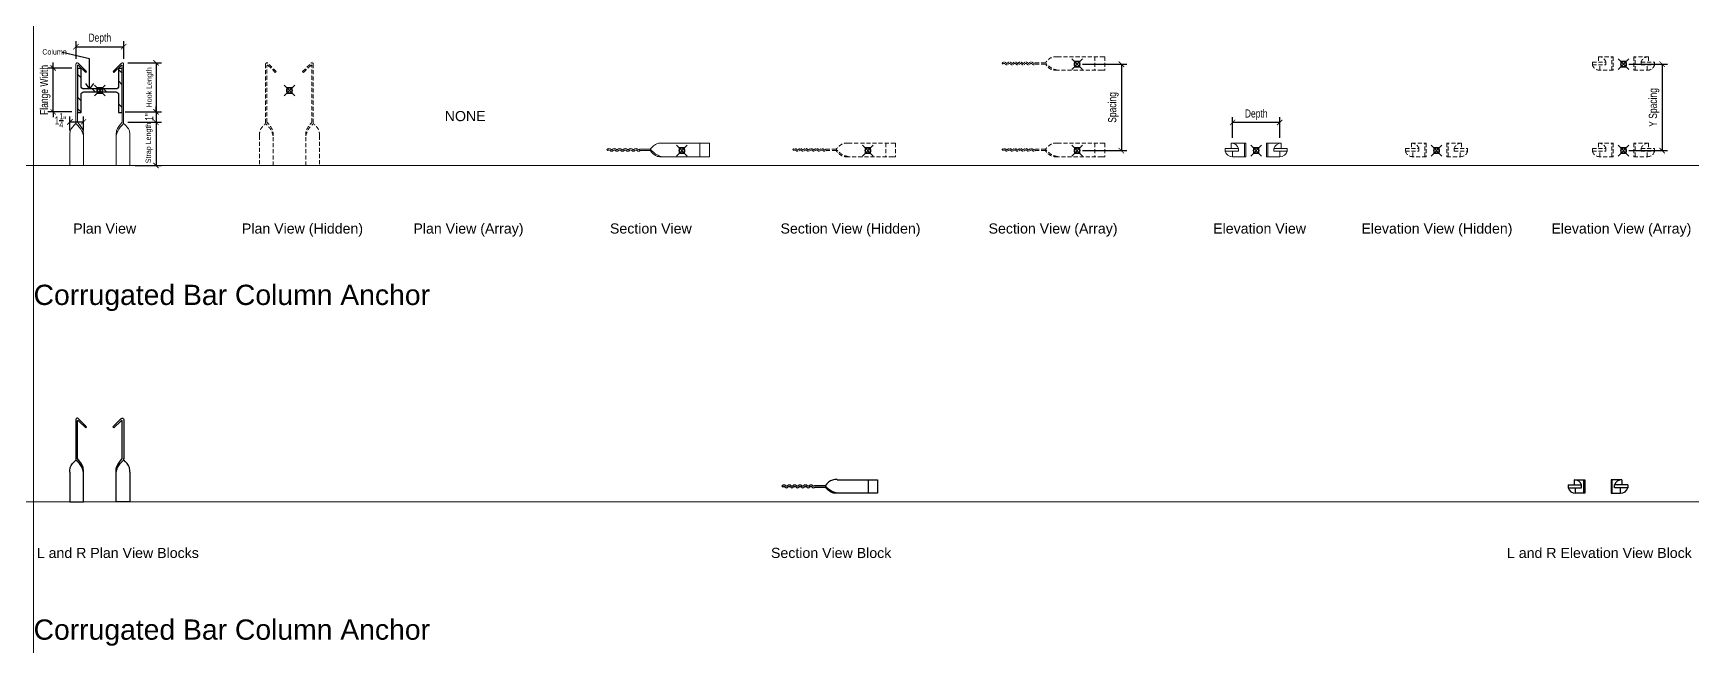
# Model space of a CAD drawing. Header units: inches. Extents: x 37 to 191, y 68 to 125.
import ezdxf
from ezdxf.enums import TextEntityAlignment as Align

# ---------------------------------------------------------------- set-up
doc = ezdxf.new("R2010")
doc.units = ezdxf.units.IN
doc.header["$LTSCALE"] = 48
doc.header["$MEASUREMENT"] = 0
doc.header["$PDMODE"] = 99
doc.header["$PDSIZE"] = 0.5
doc.linetypes.add('HIDDEN2', pattern=[0.1875, 0.125, -0.0625])
for name, color, linetype, lineweight in [('A-Anno-Dims', 211, 'Continuous', 25), ('A-Detl-Patt', 190, 'Continuous', 18), ('Fine', 70, 'Continuous', 18), ('G-Anno-Ttlb', 213, 'Continuous', 50)]:
    doc.layers.add(name, color=color, linetype=linetype, lineweight=lineweight)
doc.layers.add('anchors', color=253, linetype='Continuous')
doc.layers.add('G-Anno-Nplt', color=140, linetype='Continuous', lineweight=18, plot=False)
doc.styles.add('Arch-Dim', font='arial.ttf', dxfattribs={"width": 0.75})
doc.styles.add('RomanS', font='romans.shx')
doc.dimstyles.new('Aec-Arch-I-96', dxfattribs={"dimscale": 96, "dimtxt": 0.09375, "dimasz": 0.0625, "dimexe": 0.0625, "dimexo": 0.0625, "dimgap": 0.03125, "dimtad": 1, "dimdec": 4, "dimzin": 3, "dimdsep": 46, "dimlunit": 4, "dimtxsty": 'Arch-Dim', "dimblk": 'ARCHTICK', "dimcen": 0.09375, "dimazin": 2, "dimtfac": 0.75, "dimtdec": 4, "dimtix": 1, "dimtmove": 2, "dimatfit": 2, "dimfxl": 1, "dimtolj": 1, "dimtzin": 0, "dimarcsym": 0})
doc.dimstyles.new('Aec-Arch-I-96$7', dxfattribs={"dimscale": 96, "dimtxt": 0.09375, "dimasz": 0.0625, "dimexe": 0.0625, "dimexo": 0.0625, "dimgap": 0.03125, "dimtad": 0, "dimdec": 4, "dimzin": 3, "dimdsep": 46, "dimlunit": 4, "dimtxsty": 'Arch-Dim', "dimblk": 'ARCHTICK', "dimcen": 0.09375, "dimazin": 2, "dimtfac": 0.75, "dimtdec": 4, "dimtix": 1, "dimtmove": 2, "dimatfit": 2, "dimfxl": 1, "dimtolj": 1, "dimtzin": 0, "dimarcsym": 0})

# ---------------------------------------------------------------- blocks, each defined once
blk = doc.blocks.new('Anno_Title_T2')
at = {"color": 0, "linetype": 'ByBlock', "lineweight": -2, "style": 'RomanS'}
blk.add_attdef('TITLE', (0, 0.5), '', height=1.25, dxfattribs=at)
blk.add_attdef('SCALE', text='', height=0.75, dxfattribs=at).set_placement((0, -0.5), align=Align.TOP_LEFT)
blk = doc.blocks.new('_ArchTick')
at = {"color": 0, "linetype": 'ByBlock', "const_width": 0.15}
blk.add_lwpolyline([(-0.5, -0.5), (0.5, 0.5)], dxfattribs=at)
blk = doc.blocks.new('*D10')
at = {"layer": 'A-Anno-Dims', "color": 8, "lineweight": -2, "transparency": 16777216}
for p, q in [((41.29, 122.29), (41.29, 123.91)), ((41.29, 123.41), (45.7, 123.41)), ((45.7, 122.29), (45.7, 123.91))]:
    blk.add_line(p, q, dxfattribs=at)
at = {"layer": 'Defpoints', "color": 0, "transparency": 16777216}
for p in [(45.7, 123.41), (41.29, 121.79), (45.7, 121.79)]:
    blk.add_point(p, dxfattribs=at)
at = {"layer": 'A-Anno-Dims', "color": 8, "lineweight": -2, "transparency": 16777216, "xscale": 0.5, "yscale": 0.5, "zscale": 0.5, "rotation": 180}
blk.add_blockref('_ArchTick', (41.29, 123.41), dxfattribs=at)
at = {"layer": 'A-Anno-Dims', "color": 8, "lineweight": -2, "transparency": 16777216, "xscale": 0.5, "yscale": 0.5, "zscale": 0.5}
blk.add_blockref('_ArchTick', (45.7, 123.41), dxfattribs=at)
at = {"layer": 'A-Anno-Dims', "color": 0, "transparency": 16777216, "insert": (43.49, 124.14), "char_height": 0.75, "attachment_point": 5, "style": 'Arch-Dim'}
blk.add_mtext('\\A1;Depth', dxfattribs=at)
blk = doc.blocks.new('_Open90')
at = {"color": 0, "linetype": 'ByBlock', "lineweight": -2}
for p, q in [((0, 0), (-1, 0)), ((-0.5, 0.5), (0, 0)), ((0, 0), (-0.5, -0.5))]:
    blk.add_line(p, q, dxfattribs=at)
blk = doc.blocks.new('*D11')
at = {"layer": 'A-Anno-Dims', "color": 8, "lineweight": -2, "transparency": 16777216}
for p, q in [((46.07, 121.92), (49.19, 121.92)), ((48.69, 121.92), (48.69, 117.38)), ((45.85, 117.38), (49.19, 117.38))]:
    blk.add_line(p, q, dxfattribs=at)
at = {"layer": 'Defpoints', "color": 0, "transparency": 16777216}
for p in [(45.57, 121.92), (45.35, 117.38), (48.69, 117.38)]:
    blk.add_point(p, dxfattribs=at)
at = {"layer": 'A-Anno-Dims', "color": 8, "lineweight": -2, "transparency": 16777216, "xscale": 0.5, "yscale": 0.5, "zscale": 0.5}
for p, rotation in [((48.69, 121.92), 90), ((48.69, 117.38), 270)]:
    blk.add_blockref('_ArchTick', p, dxfattribs=dict(at, rotation=rotation))
at = {"layer": 'A-Anno-Dims', "color": 0, "transparency": 16777216, "insert": (48.12, 119.65), "char_height": 0.5, "attachment_point": 5, "rotation": 90, "style": 'Arch-Dim'}
blk.add_mtext('\\A1;Hook Length', dxfattribs=at)
blk = doc.blocks.new('*D12')
at = {"layer": 'A-Anno-Dims', "color": 8, "lineweight": -2, "transparency": 16777216}
for p, q in [((46.07, 116.42), (49.19, 116.42)), ((48.69, 116.42), (48.69, 112.42)), ((46.76, 112.42), (49.19, 112.42))]:
    blk.add_line(p, q, dxfattribs=at)
at = {"layer": 'Defpoints', "color": 0, "transparency": 16777216}
for p in [(45.57, 116.42), (46.26, 112.42), (48.69, 112.42)]:
    blk.add_point(p, dxfattribs=at)
at = {"layer": 'A-Anno-Dims', "color": 8, "lineweight": -2, "transparency": 16777216, "xscale": 0.5, "yscale": 0.5, "zscale": 0.5}
for p, rotation in [((48.69, 116.42), 90), ((48.69, 112.42), 270)]:
    blk.add_blockref('_ArchTick', p, dxfattribs=dict(at, rotation=rotation))
at = {"layer": 'A-Anno-Dims', "color": 0, "transparency": 16777216, "insert": (48.05, 114.5), "char_height": 0.5, "attachment_point": 5, "rotation": 90, "style": 'Arch-Dim'}
blk.add_mtext('\\A1;Strap Length', dxfattribs=at)
blk = doc.blocks.new('*D13')
at = {"layer": 'A-Anno-Dims', "color": 8, "lineweight": -2, "transparency": 16777216}
for p, q in [((40.72, 115.67), (40.72, 116.95)), ((41.98, 115.67), (41.98, 116.95)), ((40.72, 116.45), (41.98, 116.45))]:
    blk.add_line(p, q, dxfattribs=at)
at = {"layer": 'Defpoints', "color": 0, "transparency": 16777216}
for p in [(40.72, 115.17), (41.98, 116.45), (41.98, 115.17)]:
    blk.add_point(p, dxfattribs=at)
at = {"layer": 'A-Anno-Dims', "color": 8, "lineweight": -2, "transparency": 16777216, "xscale": 0.5, "yscale": 0.5, "zscale": 0.5, "rotation": 180}
blk.add_blockref('_ArchTick', (40.72, 116.45), dxfattribs=at)
at = {"layer": 'A-Anno-Dims', "color": 8, "lineweight": -2, "transparency": 16777216, "xscale": 0.5, "yscale": 0.5, "zscale": 0.5}
blk.add_blockref('_ArchTick', (41.98, 116.45), dxfattribs=at)
at = {"layer": 'A-Anno-Dims', "color": 0, "transparency": 16777216, "insert": (39.85, 116.59), "char_height": 0.75, "attachment_point": 5, "style": 'Arch-Dim'}
blk.add_mtext('\\A1;1{\\H0.750000x;\\S1/4;}"', dxfattribs=at)
blk = doc.blocks.new('*D5')
at = {"layer": 'A-Anno-Dims', "color": 8, "lineweight": -2, "transparency": 16777216}
for p, q in [((45.85, 117.38), (49.19, 117.38)), ((48.69, 117.38), (48.69, 117.88)), ((48.69, 117.38), (48.69, 116.42)), ((46.57, 116.42), (49.19, 116.42)), ((48.69, 116.42), (48.69, 115.92))]:
    blk.add_line(p, q, dxfattribs=at)
at = {"layer": 'Defpoints', "color": 0, "transparency": 16777216}
for p in [(45.35, 117.38), (46.07, 116.42), (48.69, 116.42)]:
    blk.add_point(p, dxfattribs=at)
at = {"layer": 'A-Anno-Dims', "color": 8, "lineweight": -2, "transparency": 16777216, "xscale": 0.5, "yscale": 0.5, "zscale": 0.5}
for p, rotation in [((48.69, 117.38), 270), ((48.69, 116.42), 90)]:
    blk.add_blockref('_ArchTick', p, dxfattribs=dict(at, rotation=rotation))
at = {"layer": 'A-Anno-Dims', "color": 0, "transparency": 16777216, "insert": (48.06, 116.9), "char_height": 0.75, "attachment_point": 5, "rotation": 90, "style": 'Arch-Dim'}
blk.add_mtext('\\A1;1"', dxfattribs=at)
blk = doc.blocks.new('*D6')
at = {"layer": 'A-Anno-Dims', "color": 8, "lineweight": -2, "transparency": 16777216}
for p, q in [((40.91, 121.44), (38.68, 121.44)), ((39.18, 121.44), (39.18, 121.94)), ((39.18, 117.38), (39.18, 121.44)), ((40.91, 117.38), (38.68, 117.38)), ((39.18, 117.38), (39.18, 116.88))]:
    blk.add_line(p, q, dxfattribs=at)
at = {"layer": 'Defpoints', "color": 0, "transparency": 16777216}
for p in [(39.18, 121.44), (41.41, 121.44), (41.41, 117.38)]:
    blk.add_point(p, dxfattribs=at)
at = {"layer": 'A-Anno-Dims', "color": 8, "lineweight": -2, "transparency": 16777216, "xscale": 0.5, "yscale": 0.5, "zscale": 0.5}
for p, rotation in [((39.18, 121.44), 270), ((39.18, 117.38), 90)]:
    blk.add_blockref('_ArchTick', p, dxfattribs=dict(at, rotation=rotation))
at = {"layer": 'A-Anno-Dims', "color": 0, "transparency": 16777216, "insert": (38.44, 119.41), "char_height": 0.75, "attachment_point": 5, "rotation": 90, "style": 'Arch-Dim'}
blk.add_mtext('\\A1;Flange Width', dxfattribs=at)
blk = doc.blocks.new('*U4')
at = {"layer": 'A-Detl-Patt'}
h = blk.add_hatch(dxfattribs=at)
h.set_pattern_fill('ANSI32', color=256, scale=6, style=0)
edge = h.paths.add_edge_path()
edge.add_line((2.03, -2.08), (2.03, -1.735))
edge.add_line((2.03, -1.735), (0.39, -1.735))
edge.add_arc((0.39, -1.485), 0.25, 180, 270, ccw=False)
edge.add_line((0.14, -1.485), (0.14, 1.485))
edge.add_arc((0.39, 1.485), 0.25, 90, 180, ccw=False)
edge.add_line((0.39, 1.735), (2.03, 1.735))
edge.add_line((2.03, 1.735), (2.03, 2.08))
edge.add_line((2.03, 2.08), (-2.03, 2.08))
edge.add_line((-2.03, 2.08), (-2.03, 1.735))
edge.add_line((-2.03, 1.735), (-0.39, 1.735))
edge.add_arc((-0.39, 1.485), 0.25, 0, 90, ccw=False)
edge.add_line((-0.14, 1.485), (-0.14, -1.485))
edge.add_arc((-0.39, -1.485), 0.25, -90, 0, ccw=False)
edge.add_line((-0.39, -1.735), (-2.03, -1.735))
edge.add_line((-2.03, -1.735), (-2.03, -2.08))
edge.add_line((-2.03, -2.08), (2.03, -2.08))
at = {"color": 0, "linetype": 'ByBlock'}
blk.add_lwpolyline([(2.03, -2.08), (2.03, -1.735), (0.39, -1.735, -0.4142136), (0.14, -1.485), (0.14, 1.485, -0.4142136), (0.39, 1.735), (2.03, 1.735), (2.03, 2.08), (-2.03, 2.08), (-2.03, 1.735), (-0.39, 1.735, -0.4142136), (-0.14, 1.485), (-0.14, -1.485, -0.4142136), (-0.39, -1.735), (-2.03, -1.735), (-2.03, -2.08)], format="xyb", close=True, dxfattribs=at)
blk = doc.blocks.new('*D7')
at = {"layer": 'A-Anno-Dims', "color": 8, "lineweight": -2, "transparency": 16777216}
for p, q in [((134.43, 121.79), (138.53, 121.79)), ((138.03, 121.79), (138.03, 113.79)), ((134.43, 113.79), (138.53, 113.79))]:
    blk.add_line(p, q, dxfattribs=at)
at = {"layer": 'Defpoints', "color": 0, "transparency": 16777216}
for p in [(133.93, 121.79), (133.93, 113.79), (138.03, 113.79)]:
    blk.add_point(p, dxfattribs=at)
at = {"layer": 'A-Anno-Dims', "color": 8, "lineweight": -2, "transparency": 16777216, "xscale": 0.5, "yscale": 0.5, "zscale": 0.5}
for p, rotation in [((138.03, 121.79), 90), ((138.03, 113.79), 270)]:
    blk.add_blockref('_ArchTick', p, dxfattribs=dict(at, rotation=rotation))
at = {"layer": 'A-Anno-Dims', "color": 0, "transparency": 16777216, "insert": (137.29, 117.79), "char_height": 0.75, "attachment_point": 5, "rotation": 90, "style": 'Arch-Dim'}
blk.add_mtext('\\A1;Spacing', dxfattribs=at)
blk = doc.blocks.new('*D8')
at = {"layer": 'A-Anno-Dims', "color": 8, "lineweight": -2, "transparency": 16777216}
for p, q in [((148.32, 114.98), (148.32, 116.9)), ((152.68, 114.98), (152.68, 116.9)), ((152.68, 116.4), (148.32, 116.4))]:
    blk.add_line(p, q, dxfattribs=at)
at = {"layer": 'Defpoints', "color": 0, "transparency": 16777216}
for p in [(148.32, 116.4), (148.32, 114.48), (152.68, 114.48)]:
    blk.add_point(p, dxfattribs=at)
at = {"layer": 'A-Anno-Dims', "color": 8, "lineweight": -2, "transparency": 16777216, "xscale": 0.5, "yscale": 0.5, "zscale": 0.5, "rotation": 180}
blk.add_blockref('_ArchTick', (148.32, 116.4), dxfattribs=at)
at = {"layer": 'A-Anno-Dims', "color": 8, "lineweight": -2, "transparency": 16777216, "xscale": 0.5, "yscale": 0.5, "zscale": 0.5}
blk.add_blockref('_ArchTick', (152.68, 116.4), dxfattribs=at)
at = {"layer": 'A-Anno-Dims', "color": 0, "transparency": 16777216, "insert": (150.5, 117.12), "char_height": 0.75, "attachment_point": 5, "style": 'Arch-Dim'}
blk.add_mtext('\\A1;Depth', dxfattribs=at)
blk = doc.blocks.new('*D9')
at = {"layer": 'A-Anno-Dims', "color": 8, "lineweight": -2, "transparency": 16777216}
for p, q in [((185, 121.79), (188.57, 121.79)), ((188.07, 121.79), (188.07, 113.79)), ((185, 113.79), (188.57, 113.79))]:
    blk.add_line(p, q, dxfattribs=at)
at = {"layer": 'Defpoints', "color": 0, "transparency": 16777216}
for p in [(184.5, 121.79), (184.5, 113.79), (188.07, 113.79)]:
    blk.add_point(p, dxfattribs=at)
at = {"layer": 'A-Anno-Dims', "color": 8, "lineweight": -2, "transparency": 16777216, "xscale": 0.5, "yscale": 0.5, "zscale": 0.5}
for p, rotation in [((188.07, 121.79), 90), ((188.07, 113.79), 270)]:
    blk.add_blockref('_ArchTick', p, dxfattribs=dict(at, rotation=rotation))
at = {"layer": 'A-Anno-Dims', "color": 0, "transparency": 16777216, "insert": (187.33, 117.79), "char_height": 0.75, "attachment_point": 5, "rotation": 90, "style": 'Arch-Dim'}
blk.add_mtext('\\A1;Y Spacing', dxfattribs=at)
blk = doc.blocks.new('AecDtl_CorrugatedBarColumnAnchorLeftPlanTwist')
at = {"color": 0, "linetype": 'ByBlock', "lineweight": -2, "ltscale": 0.0625}
for points in [[(-0.13, 0), (-0.13, -0.13)], [(-0.69, -1.25), (-0.69, -1.5)], [(0.57, -1.5), (0.57, -1.25)]]:
    blk.add_lwpolyline(points, dxfattribs=at)
for points in [[(0.57, -1.25), (0.53, -0.81), (0, 0)], [(-0.69, -1.25), (-0.65, -0.81), (-0.13, -0.13)], [(0.57, -1.25), (0.43, -0.83), (-0.13, -0.13)]]:
    blk.add_spline(points, degree=3, dxfattribs=at)
at = {"layer": 'Defpoints'}
for p in [(-0.69, -1.5), (0.57, 0)]:
    blk.add_point(p, dxfattribs=at)
blk = doc.blocks.new('AecDtl_CorrugatedBarColumnAnchorLeftPlanAdjustableHook')
at = {"color": 0, "linetype": 'ByBlock', "lineweight": -2, "ltscale": 0.0625}
for points in [[(-0.13, 0), (-0.13, -2.25)], [(0, -2.25), (0, 0)]]:
    blk.add_lwpolyline(points, dxfattribs=at)
at = {"layer": 'Defpoints'}
for p in [(0, 0), (-0.13, -2.25)]:
    blk.add_point(p, dxfattribs=at)
blk = doc.blocks.new('AecDtl_CorrugatedBarColumnAnchorLeftPlanHook')
at = {"color": 0, "linetype": 'ByBlock', "lineweight": -2, "ltscale": 0.0625}
blk.add_lwpolyline([(0, -0.98), (0, 0.25, -0.668179), (0.11, 0.29), (0.77, -0.37), (0.86, -0.28), (0.09, 0.49, 0.668179), (-0.13, 0.4), (-0.13, -0.98)], format="xyb", dxfattribs=at)
at = {"layer": 'Defpoints'}
for p in [(0.86, 0.52), (-0.13, -0.98)]:
    blk.add_point(p, dxfattribs=at)
blk = doc.blocks.new('AecDtl_CorrugatedBarColumnAnchorLeftPlanStrap')
at = {"color": 0, "linetype": 'ByBlock', "lineweight": -2, "ltscale": 0.0625}
for points in [[(-0.69, 0), (-0.69, -0.75)], [(0.56, -0.75), (0.57, 0)]]:
    blk.add_lwpolyline(points, dxfattribs=at)
at = {"layer": 'Defpoints'}
for p in [(0.57, 0), (-0.69, -0.75)]:
    blk.add_point(p, dxfattribs=at)
blk = doc.blocks.new('AecDtl_CorrugatedBarColumnAnchorLeftPlanCorrugatedStrap')
at = {"color": 0, "linetype": 'ByBlock', "lineweight": -2, "ltscale": 0.0625}
blk.add_lwpolyline([(-0.69, 0), (-0.69, -1.75), (0.56, -1.75), (0.56, 0)], dxfattribs=at)
blk = doc.blocks.new('AecDtl_CorrugatedBarColumnAnchorRightPlanTwist')
at = {"color": 0, "linetype": 'ByBlock', "lineweight": -2, "ltscale": 0.0625}
for points in [[(-0.57, -1.5), (-0.57, -1.25)], [(0.69, -1.25), (0.69, -1.5)]]:
    blk.add_lwpolyline(points, dxfattribs=at)
for points, knots in [([(-0.57, -1.25), (-0.57, -1.1), (-0.57, -0.62), (-0.23, -0.25), (0, 0)], [0, 0, 0, 0, 0.443076, 1.41083, 1.41083, 1.41083, 1.41083]), ([(-0.57, -1.25), (-0.53, -1.11), (-0.41, -0.67), (-0.09, -0.34), (0.13, -0.12)], [0, 0, 0, 0, 0.44449, 1.337295, 1.337295, 1.337295, 1.337295]), ([(0.69, -1.25), (0.69, -1.1), (0.7, -0.65), (0.35, -0.33), (0.13, -0.12)], [0, 0, 0, 0, 0.443076, 1.307462, 1.307462, 1.307462, 1.307462])]:
    blk.add_open_spline(points, degree=3, knots=knots, dxfattribs=at)
at = {"layer": 'Defpoints'}
blk.add_point((-0.57, 0), dxfattribs=at)
blk = doc.blocks.new('AecDtl_CorrugatedBarColumnAnchorRightPlanAdjustableHook')
at = {"color": 0, "linetype": 'ByBlock', "lineweight": -2, "ltscale": 0.0625}
for points in [[(0, -2.25), (0, 0)], [(0.13, 0), (0.13, -2.25)]]:
    blk.add_lwpolyline(points, dxfattribs=at)
blk = doc.blocks.new('AecDtl_CorrugatedBarColumnAnchorRightPlanHook')
at = {"color": 0, "linetype": 'ByBlock', "lineweight": -2, "ltscale": 0.0625}
blk.add_lwpolyline([(0, -0.98), (0, 0.25, 0.668179), (-0.11, 0.29), (-0.77, -0.37), (-0.86, -0.28), (-0.09, 0.49, -0.668179), (0.13, 0.4), (0.13, -0.98)], format="xyb", dxfattribs=at)
at = {"layer": 'Defpoints'}
blk.add_point((-0.86, 0.52), dxfattribs=at)
blk = doc.blocks.new('AecDtl_CorrugatedBarColumnAnchorRightPlanStrap')
at = {"color": 0, "linetype": 'ByBlock', "lineweight": -2, "ltscale": 0.0625}
for points in [[(-0.56, -0.75), (-0.56, 0)], [(0.69, 0), (0.69, -0.75)]]:
    blk.add_lwpolyline(points, dxfattribs=at)
blk = doc.blocks.new('AecDtl_CorrugatedBarColumnAnchorRightPlanCorrugatedStrap')
at = {"color": 0, "linetype": 'ByBlock', "lineweight": -2, "ltscale": 0.0625}
blk.add_lwpolyline([(0.69, 0), (0.69, -1.75), (-0.56, -1.75), (-0.56, 0)], dxfattribs=at)
blk = doc.blocks.new('AecDtl_CorrugatedBarColumnAnchorSectionAdjustableHook')
at = {"color": 0, "linetype": 'ByBlock', "lineweight": -2, "ltscale": 0.0625}
for points in [[(-2.25, 0.62), (0, 0.62)], [(0, -0.62), (-2.25, -0.62)]]:
    blk.add_lwpolyline(points, dxfattribs=at)
at = {"layer": 'Defpoints'}
for p in [(-2.25, 0.62), (0, -0.62)]:
    blk.add_point(p, dxfattribs=at)
blk = doc.blocks.new('AecDtl_CorrugatedBarColumnAnchorSectionHook')
at = {"color": 0, "linetype": 'ByBlock', "lineweight": -2, "ltscale": 0.0625}
for points in [[(-0.98, 0.62), (0.27, 0.62), (0.52, 0.62), (0.52, -0.62), (0.27, -0.62), (-0.98, -0.62)], [(-0.37, 0.62), (-0.37, -0.62)]]:
    blk.add_lwpolyline(points, dxfattribs=at)
at = {"layer": 'Defpoints'}
for p in [(-0.98, 0.62), (0, 0), (0.52, -0.62)]:
    blk.add_point(p, dxfattribs=at)
blk = doc.blocks.new('AecDtl_CorrugatedBarColumnAnchorSectionTwist')
at = {"color": 0, "linetype": 'ByBlock', "lineweight": -2, "ltscale": 0.0625}
for points in [[(0, 0.63), (-0.44, 0.59), (-1.12, 0.06)], [(0, -0.63), (-0.42, -0.49), (-1.12, 0.06)], [(0, -0.63), (-0.44, -0.59), (-1.12, -0.06)]]:
    blk.add_spline(points, degree=3, dxfattribs=at)
at = {"layer": 'Defpoints'}
for p in [(-1.12, 0.63), (0, -0.63)]:
    blk.add_point(p, dxfattribs=at)
blk = doc.blocks.new('AecDtl_CorrugatedBarColumnAnchorSectionStrap')
at = {"color": 0, "linetype": 'ByBlock', "lineweight": -2, "ltscale": 0.0625}
blk.add_line((-0.92, -0.06), (0, -0.06), dxfattribs=at)
blk.add_lwpolyline([(0, 0.06), (-0.96, 0.06)], dxfattribs=at)
blk = doc.blocks.new('AecDtl_CorrugatedBarColumnAnchorSectionCorrugatedStrap')
at = {"color": 0, "linetype": 'ByBlock', "lineweight": -2, "ltscale": 0.0625}
blk.add_lwpolyline([(-0.04, 0.06, -0.363874), (-0.19, 0.03, 0.483155), (-0.59, 0.03, -0.483155), (-0.69, 0.03, 0.483155), (-1.09, 0.03, -0.483155), (-1.19, 0.03, 0.483155), (-1.59, 0.03, -0.483155), (-1.69, 0.03, 0.483155), (-2.09, 0.03, -0.483155), (-2.19, 0.03, 0.483155), (-2.59, 0.03, -0.483155), (-2.69, 0.03, 0.483155), (-3.09, 0.03), (-2.99, -0.05, -0.483155), (-2.79, -0.05, 0.483155), (-2.49, -0.05, -0.483155), (-2.29, -0.05, 0.483155), (-1.99, -0.05, -0.483155), (-1.79, -0.05, 0.483155), (-1.49, -0.05, -0.483155), (-1.29, -0.05, 0.483155), (-0.99, -0.05, -0.483155), (-0.79, -0.05, 0.483155), (-0.49, -0.05, -0.483155), (-0.29, -0.05, 0.453552), (0, -0.06)], format="xyb", dxfattribs=at)
blk = doc.blocks.new('AecDtl_CorrugatedBarColumnAnchorLeftElevation')
at = {"color": 0, "linetype": 'ByBlock', "lineweight": -2, "ltscale": 0.0625}
for p, q in [((-0.69, 0.13), (-0.69, -0.12)), ((-0.69, 0.13), (0.56, 0.13)), ((0.56, -0.12), (0.56, 0.13)), ((-0.69, -0.12), (0.56, -0.12)), ((0, -0.63), (0, -0.12))]:
    blk.add_line(p, q, dxfattribs=at)
for points in [[(-0.12, 0.62), (-0.12, 0.13)], [(-0.12, 0.62), (0.86, 0.62), (0.86, -0.63), (0, -0.63)], [(0.77, -0.63), (0.77, 0.62)]]:
    blk.add_lwpolyline(points, dxfattribs=at)
for centre, radius, start, end in [((-0.11, -0.08), 0.701, 16.6399, 90.9922), ((-0.02, 0.07), 0.693, 195.8011, 271.9981)]:
    blk.add_arc(centre, radius, start, end, dxfattribs=at)
blk = doc.blocks.new('AecDtl_CorrugatedBarColumnAnchorRightElevation')
at = {"color": 0, "linetype": 'ByBlock', "lineweight": -2, "ltscale": 0.0625}
for p, q in [((-0.56, -0.12), (-0.56, 0.13)), ((0.69, 0.13), (-0.56, 0.13)), ((0.69, 0.13), (0.69, -0.12)), ((0.69, -0.12), (-0.56, -0.12)), ((0, -0.63), (0, -0.12))]:
    blk.add_line(p, q, dxfattribs=at)
for points in [[(0.12, 0.62), (-0.86, 0.62), (-0.86, -0.63), (0, -0.63)], [(-0.77, -0.63), (-0.77, 0.62)], [(0.12, 0.62), (0.12, 0.13)]]:
    blk.add_lwpolyline(points, dxfattribs=at)
for centre, radius, start, end in [((0.11, -0.08), 0.701, 89.0078, 163.3601), ((0.02, 0.07), 0.693, 268.0019, 344.1989)]:
    blk.add_arc(centre, radius, start, end, dxfattribs=at)

msp = doc.modelspace()

# ---------------------------------------------------------------- linework, layer by layer
at = {"layer": 'A-Anno-Dims'}
for p in [(133.9294, 121.79358), (184.49748, 121.79358), (43.49084, 119.36381), (61.04154, 119.36381), (97.36007, 113.79358), (114.56785, 113.79358), (133.9294, 113.79358), (150.50059, 113.79358), (167.19373, 113.79358), (184.49748, 113.79358)]:
    msp.add_point(p, dxfattribs=at)
at = {"layer": 'Defpoints'}
for p in [(45.56982, 87.53131), (45.69482, 87.53131), (45.69482, 85.28384), (41.97614, 83.03256), (45.00477, 83.78256), (45.00554, 83.03256), (46.25732, 83.03256), (40.72435, 81.28004), (46.25732, 81.28004)]:
    msp.add_point(p, dxfattribs=at)
at = {"layer": 'Fine', "linetype": 'HIDDEN2', "ltscale": 0.0625}
for p, q in [((130.98408, 121.91858), (130.02511, 121.91858)), ((130.04877, 121.79358), (130.98408, 121.79358)), ((181.62226, 121.98108), (181.62311, 121.73529)), ((181.62226, 121.98108), (182.87248, 121.98108)), ((181.62311, 121.73529), (182.87248, 121.73529)), ((182.31391, 121.23108), (182.31391, 121.73529)), ((182.87248, 121.73529), (182.87248, 121.98108)), ((186.12248, 121.73529), (186.12248, 121.98108)), ((186.12248, 121.98108), (187.37248, 121.98108)), ((186.12248, 121.73529), (187.37248, 121.73529)), ((186.68104, 121.23108), (186.68104, 121.73529)), ((187.37248, 121.98108), (187.37248, 121.73529)), ((111.62253, 113.91858), (110.66356, 113.91858)), ((110.68722, 113.79358), (111.62253, 113.79358)), ((130.98408, 113.91858), (130.02511, 113.91858)), ((130.04877, 113.79358), (130.98408, 113.79358)), ((164.31852, 113.98108), (164.31936, 113.73529)), ((164.31852, 113.98108), (165.56873, 113.98108)), ((164.31936, 113.73529), (165.56873, 113.73529)), ((165.01017, 113.23108), (165.01017, 113.73529)), ((165.56873, 113.73529), (165.56873, 113.98108)), ((168.81874, 113.73529), (168.81874, 113.98108)), ((168.81874, 113.98108), (170.06873, 113.98108)), ((168.81874, 113.73529), (170.06873, 113.73529)), ((169.3773, 113.23108), (169.3773, 113.73529)), ((170.06873, 113.98108), (170.06873, 113.73529)), ((181.62226, 113.98108), (181.62311, 113.73529)), ((181.62226, 113.98108), (182.87248, 113.98108)), ((181.62311, 113.73529), (182.87248, 113.73529)), ((182.31391, 113.23108), (182.31391, 113.73529)), ((182.87248, 113.73529), (182.87248, 113.98108)), ((186.12248, 113.73529), (186.12248, 113.98108)), ((186.12248, 113.98108), (187.37248, 113.98108)), ((186.12248, 113.73529), (187.37248, 113.73529)), ((186.68104, 113.23108), (186.68104, 113.73529)), ((187.37248, 113.98108), (187.37248, 113.73529))]:
    msp.add_line(p, q, dxfattribs=at)
at = {"layer": 'Fine'}
for p, q in [((93.47944, 113.79358), (94.41475, 113.79358)), ((147.62538, 113.98108), (147.62622, 113.73529)), ((147.62538, 113.98108), (148.87559, 113.98108)), ((147.62622, 113.73529), (148.87559, 113.73529)), ((148.31703, 113.23108), (148.31703, 113.73529)), ((148.87559, 113.73529), (148.87559, 113.98108)), ((152.12559, 113.73529), (152.12559, 113.98108)), ((152.12559, 113.98108), (153.37559, 113.98108)), ((152.12559, 113.73529), (153.37559, 113.73529)), ((152.68416, 113.23108), (152.68416, 113.73529)), ((153.37559, 113.98108), (153.37559, 113.73529)), ((147.63848, 112.41858), (148.87559, 112.41858)), ((153.37046, 112.41858), (152.12559, 112.41858))]:
    msp.add_line(p, q, dxfattribs=at)
for points in [[(41.41084, 116.42238), (41.41084, 121.64269, -0.668178638), (41.51753, 121.68689), (42.18189, 121.02252), (42.27028, 121.11091), (41.49922, 121.88197, 0.668178638), (41.28584, 121.79358), (41.28584, 116.29738)], [(45.57084, 116.42238), (45.57084, 121.64269, 0.668178638), (45.46414, 121.68689), (44.79978, 121.02252), (44.71139, 121.11091), (45.48245, 121.88197, -0.668178638), (45.69584, 121.79358), (45.69584, 116.29738)], [(94.41475, 113.91858), (93.45578, 113.91858, -0.363874317), (93.3084, 113.8852, 0.483154846), (92.91151, 113.8852, -0.483154846), (92.8084, 113.8852, 0.483154846), (92.41151, 113.8852, -0.483154846), (92.3084, 113.8852, 0.483154846), (91.91151, 113.8852, -0.483154846), (91.8084, 113.8852, 0.483154846), (91.41151, 113.8852, -0.483154846), (91.3084, 113.8852, 0.483154846), (90.91151, 113.8852, -0.483154846), (90.8084, 113.8852, 0.483154846), (90.41151, 113.8852), (90.50944, 113.80751, -0.483154846), (90.71047, 113.80751, 0.483154846), (91.00944, 113.80751, -0.483154846), (91.21047, 113.80751, 0.483154846), (91.50944, 113.80751, -0.483154846), (91.71047, 113.80751, 0.483154846), (92.00944, 113.80751, -0.483154846), (92.21047, 113.80751, 0.483154846), (92.50944, 113.80751, -0.483154846), (92.71047, 113.80751, 0.483154846), (93.00944, 113.80751, -0.483154846), (93.21047, 113.80751, 0.45355237), (93.49724, 113.79358, 0.45355237)]]:
    msp.add_lwpolyline(points, format="xyb", dxfattribs=at)
at = {"layer": 'Fine', "linetype": 'HIDDEN2', "ltscale": 0.0625}
for points in [[(58.96154, 116.42238), (58.96154, 121.64269, -0.668178638), (59.06823, 121.68689), (59.7326, 121.02252), (59.82099, 121.11091), (59.04993, 121.88197, 0.668178638), (58.83654, 121.79358), (58.83654, 116.29738)], [(63.12154, 116.42238), (63.12154, 121.64269, 0.668178638), (63.01484, 121.68689), (62.35048, 121.02252), (62.26209, 121.11091), (63.03315, 121.88197, -0.668178638), (63.24654, 121.79358), (63.24654, 116.29738)]]:
    msp.add_lwpolyline(points, format="xyb", dxfattribs=at)
at = {"layer": 'Fine', "linetype": 'HIDDEN2', "ltscale": 0.03125}
for points in [[(130.02511, 121.91858, -0.363874317), (129.87773, 121.8852, 0.483154846), (129.48084, 121.8852, -0.483154846), (129.37773, 121.8852, 0.483154846), (128.98084, 121.8852, -0.483154846), (128.87773, 121.8852, 0.483154846), (128.48084, 121.8852, -0.483154846), (128.37773, 121.8852, 0.483154846), (127.98084, 121.8852, -0.483154846), (127.87773, 121.8852, 0.483154846), (127.48084, 121.8852, -0.483154846), (127.37773, 121.8852, 0.483154846), (126.98084, 121.8852), (127.07877, 121.80751, -0.483154846), (127.2798, 121.80751, 0.483154846), (127.57877, 121.80751, -0.483154846), (127.7798, 121.80751, 0.483154846), (128.07877, 121.80751, -0.483154846), (128.2798, 121.80751, 0.483154846), (128.57877, 121.80751, -0.483154846), (128.7798, 121.80751, 0.483154846), (129.07877, 121.80751, -0.483154846), (129.2798, 121.80751, 0.483154846), (129.57877, 121.80751, -0.483154846), (129.7798, 121.80751, 0.45355237), (130.06657, 121.79358, 0.45355237)], [(110.66356, 113.91858, -0.363874317), (110.51618, 113.8852, 0.483154846), (110.11929, 113.8852, -0.483154846), (110.01618, 113.8852, 0.483154846), (109.61929, 113.8852, -0.483154846), (109.51618, 113.8852, 0.483154846), (109.11929, 113.8852, -0.483154846), (109.01618, 113.8852, 0.483154846), (108.61929, 113.8852, -0.483154846), (108.51618, 113.8852, 0.483154846), (108.11929, 113.8852, -0.483154846), (108.01618, 113.8852, 0.483154846), (107.61929, 113.8852), (107.71722, 113.80751, -0.483154846), (107.91825, 113.80751, 0.483154846), (108.21722, 113.80751, -0.483154846), (108.41825, 113.80751, 0.483154846), (108.71722, 113.80751, -0.483154846), (108.91825, 113.80751, 0.483154846), (109.21722, 113.80751, -0.483154846), (109.41825, 113.80751, 0.483154846), (109.71722, 113.80751, -0.483154846), (109.91825, 113.80751, 0.483154846), (110.21722, 113.80751, -0.483154846), (110.41825, 113.80751, 0.45355237), (110.70502, 113.79358, 0.45355237)], [(130.02511, 113.91858, -0.363874317), (129.87773, 113.8852, 0.483154846), (129.48084, 113.8852, -0.483154846), (129.37773, 113.8852, 0.483154846), (128.98084, 113.8852, -0.483154846), (128.87773, 113.8852, 0.483154846), (128.48084, 113.8852, -0.483154846), (128.37773, 113.8852, 0.483154846), (127.98084, 113.8852, -0.483154846), (127.87773, 113.8852, 0.483154846), (127.48084, 113.8852, -0.483154846), (127.37773, 113.8852, 0.483154846), (126.98084, 113.8852), (127.07877, 113.80751, -0.483154846), (127.2798, 113.80751, 0.483154846), (127.57877, 113.80751, -0.483154846), (127.7798, 113.80751, 0.483154846), (128.07877, 113.80751, -0.483154846), (128.2798, 113.80751, 0.483154846), (128.57877, 113.80751, -0.483154846), (128.7798, 113.80751, 0.483154846), (129.07877, 113.80751, -0.483154846), (129.2798, 113.80751, 0.483154846), (129.57877, 113.80751, -0.483154846), (129.7798, 113.80751, 0.45355237), (130.06657, 113.79358, 0.45355237)]]:
    msp.add_lwpolyline(points, format="xyb", dxfattribs=at)
at = {"layer": 'Fine', "linetype": 'HIDDEN2', "ltscale": 0.0625}
for points in [[(132.10908, 122.48108), (136.23408, 122.48108), (136.48408, 122.48108), (136.48408, 121.23108), (136.23408, 121.23108), (132.10908, 121.23108)], [(135.58565, 122.48108), (135.58565, 121.23108)], [(182.18891, 122.48108), (182.18891, 121.98108)], [(182.18891, 122.48108), (183.54127, 122.48108), (183.54127, 121.23108), (182.31391, 121.23026)], [(183.4272, 121.23108), (183.4272, 122.48108)], [(186.80604, 122.48108), (185.45368, 122.48108), (185.45368, 121.23108), (186.68104, 121.23026)], [(185.56776, 121.23108), (185.56776, 122.48108)], [(186.80604, 122.48108), (186.80604, 121.98108)], [(58.27404, 115.17238), (58.27404, 112.41858), (59.52404, 112.41858), (59.52684, 115.17238)], [(63.80904, 115.17238), (63.80904, 112.41858), (62.55904, 112.41858), (62.55624, 115.17238)], [(112.74753, 114.48108), (116.87253, 114.48108), (117.12253, 114.48108), (117.12253, 113.23108), (116.87253, 113.23108), (112.74753, 113.23108)], [(116.2241, 114.48108), (116.2241, 113.23108)], [(132.10908, 114.48108), (136.23408, 114.48108), (136.48408, 114.48108), (136.48408, 113.23108), (136.23408, 113.23108), (132.10908, 113.23108)], [(135.58565, 114.48108), (135.58565, 113.23108)], [(164.88517, 114.48108), (164.88517, 113.98108)], [(164.88517, 114.48108), (166.23753, 114.48108), (166.23753, 113.23108), (165.01017, 113.23026)], [(166.12346, 113.23108), (166.12346, 114.48108)], [(169.5023, 114.48108), (168.14994, 114.48108), (168.14994, 113.23108), (169.3773, 113.23026)], [(168.26401, 113.23108), (168.26401, 114.48108)], [(169.5023, 114.48108), (169.5023, 113.98108)], [(182.18891, 114.48108), (182.18891, 113.98108)], [(182.18891, 114.48108), (183.54127, 114.48108), (183.54127, 113.23108), (182.31391, 113.23026)], [(183.4272, 113.23108), (183.4272, 114.48108)], [(186.80604, 114.48108), (185.45368, 114.48108), (185.45368, 113.23108), (186.68104, 113.23026)], [(185.56776, 113.23108), (185.56776, 114.48108)], [(186.80604, 114.48108), (186.80604, 113.98108)]]:
    msp.add_lwpolyline(points, dxfattribs=at)
at = {"layer": 'Fine'}
for points in [[(40.72334, 115.17238), (40.72334, 112.41858), (41.97334, 112.41858), (41.97614, 115.17238)], [(46.25834, 115.17238), (46.25834, 112.41858), (45.00834, 112.41858), (45.00554, 115.17238)], [(95.53975, 114.48108), (99.66475, 114.48108), (99.91475, 114.48108), (99.91475, 113.23108), (99.66475, 113.23108), (95.53975, 113.23108)], [(148.19203, 114.48108), (148.19203, 113.98108)], [(148.19203, 114.48108), (149.54439, 114.48108), (149.54439, 113.23108), (148.31703, 113.23026)], [(149.43031, 113.23108), (149.43031, 114.48108)], [(152.80916, 114.48108), (151.4568, 114.48108), (151.4568, 113.23108), (152.68416, 113.23026)], [(151.57087, 113.23108), (151.57087, 114.48108)], [(152.80916, 114.48108), (152.80916, 113.98108)], [(45.69482, 85.28384), (45.69482, 85.15884)]]:
    msp.add_lwpolyline(points, dxfattribs=at)
at = {"layer": 'Fine', "linetype": 'Continuous'}
msp.add_lwpolyline([(99.01632, 114.48108), (99.01632, 113.23108)], dxfattribs=at)
at = {"layer": 'Fine', "linetype": 'HIDDEN2', "ltscale": 0.0625}
for centre, radius, start, end in [((182.28973, 121.92412), 0.69346, 195.8011044, 271.9980527), ((182.20105, 121.78041), 0.70078, 16.639883, 90.9921691), ((186.82059, 121.74393), 0.7373, 91.1307282, 161.2372197), ((186.70522, 121.92412), 0.69346, 268.0019473, 344.1988956), ((164.98599, 113.92412), 0.69346, 195.8011044, 271.9980527), ((164.8973, 113.78041), 0.70078, 16.639883, 90.9921691), ((169.51685, 113.74393), 0.7373, 91.1307282, 161.2372197), ((169.40148, 113.92412), 0.69346, 268.0019473, 344.1988956), ((182.28973, 113.92412), 0.69346, 195.8011044, 271.9980527), ((182.20105, 113.78041), 0.70078, 16.639883, 90.9921691), ((186.82059, 113.74393), 0.7373, 91.1307282, 161.2372197), ((186.70522, 113.92412), 0.69346, 268.0019473, 344.1988956)]:
    msp.add_arc(centre, radius, start, end, dxfattribs=at)
at = {"layer": 'Fine'}
for centre, radius, start, end in [((148.29285, 113.92412), 0.69346, 195.8011044, 271.9980527), ((148.20416, 113.78041), 0.70078, 16.639883, 90.9921691), ((152.82371, 113.74393), 0.7373, 91.1307282, 161.2372197), ((152.70834, 113.92412), 0.69346, 268.0019473, 344.1988956)]:
    msp.add_arc(centre, radius, start, end, dxfattribs=at)
at = {"layer": 'Fine', "linetype": 'HIDDEN2', "ltscale": 0.0625}
for points in [[(132.10908, 122.48108), (131.66723, 122.44818), (130.98408, 121.91858)], [(132.10908, 121.22828), (131.68728, 121.36848), (130.98408, 121.91858)], [(132.10908, 121.22828), (131.66723, 121.26118), (130.98408, 121.79358)], [(58.27404, 115.17238), (58.30694, 115.61423), (58.83654, 116.29738)], [(59.52684, 115.17238), (59.38664, 115.59418), (58.83654, 116.29738)], [(59.52684, 115.17238), (59.49394, 115.61423), (58.96154, 116.42238)], [(62.55624, 115.17238), (62.58914, 115.61423), (63.12154, 116.42238)], [(62.55624, 115.17238), (62.69644, 115.59418), (63.24654, 116.29738)], [(63.80904, 115.17238), (63.77614, 115.61423), (63.24654, 116.29738)], [(112.74753, 114.48108), (112.30568, 114.44818), (111.62253, 113.91858)], [(112.74753, 113.22828), (112.32573, 113.36848), (111.62253, 113.91858)], [(112.74753, 113.22828), (112.30568, 113.26118), (111.62253, 113.79358)], [(132.10908, 114.48108), (131.66723, 114.44818), (130.98408, 113.91858)], [(132.10908, 113.22828), (131.68728, 113.36848), (130.98408, 113.91858)], [(132.10908, 113.22828), (131.66723, 113.26118), (130.98408, 113.79358)]]:
    msp.add_spline(points, degree=3, dxfattribs=at)
at = {"layer": 'Fine'}
for points in [[(40.72334, 115.17238), (40.75624, 115.61423), (41.28584, 116.29738)], [(41.97614, 115.17238), (41.83594, 115.59418), (41.28584, 116.29738)], [(41.97614, 115.17238), (41.94323, 115.61423), (41.41084, 116.42238)], [(45.00554, 115.17238), (45.03844, 115.61423), (45.57084, 116.42238)], [(45.00554, 115.17238), (45.14574, 115.59418), (45.69584, 116.29738)], [(46.25834, 115.17238), (46.22543, 115.61423), (45.69584, 116.29738)], [(95.53975, 114.48108), (95.0979, 114.44818), (94.41475, 113.91858)], [(95.53975, 113.22828), (95.11795, 113.36848), (94.41475, 113.91858)], [(95.53975, 113.22828), (95.0979, 113.26118), (94.41475, 113.79358)]]:
    msp.add_spline(points, degree=3, dxfattribs=at)
at = {"layer": 'G-Anno-Nplt'}
for p, direction in [((37.35964, 490.0264), (0, -1)), ((1052.69681, 112.41858), (1, 0)), ((1052.69977, 81.28004), (1, 0))]:
    msp.add_xline(p, direction, dxfattribs=at)

# ---------------------------------------------------------------- block references
for name, p in [('AecDtl_CorrugatedBarColumnAnchorLeftPlanHook', (41.41185, 88.50654)), ('AecDtl_CorrugatedBarColumnAnchorRightPlanHook', (45.56982, 88.50654)), ('AecDtl_CorrugatedBarColumnAnchorLeftPlanAdjustableHook', (41.41185, 87.53131)), ('AecDtl_CorrugatedBarColumnAnchorRightPlanAdjustableHook', (45.56982, 87.53131)), ('AecDtl_CorrugatedBarColumnAnchorLeftPlanTwist', (41.41185, 85.28384)), ('AecDtl_CorrugatedBarColumnAnchorRightPlanTwist', (45.56982, 85.28384)), ('AecDtl_CorrugatedBarColumnAnchorLeftPlanStrap', (41.41185, 83.78256)), ('AecDtl_CorrugatedBarColumnAnchorLeftPlanCorrugatedStrap', (41.41185, 83.03256)), ('AecDtl_CorrugatedBarColumnAnchorRightPlanStrap', (45.56829, 83.78256)), ('AecDtl_CorrugatedBarColumnAnchorRightPlanCorrugatedStrap', (45.56982, 83.03256)), ('AecDtl_CorrugatedBarColumnAnchorLeftElevation', (180.05785, 82.71754)), ('AecDtl_CorrugatedBarColumnAnchorRightElevation', (184.21581, 82.71754)), ('AecDtl_CorrugatedBarColumnAnchorSectionCorrugatedStrap', (109.6852, 82.71754)), ('AecDtl_CorrugatedBarColumnAnchorSectionStrap', (110.60271, 82.71754))]:
    msp.add_blockref(name, p)
at = {"layer": 'anchors', "rotation": 90}
msp.add_blockref('*U4', (43.49084, 119.36381), dxfattribs=at)
at = {"layer": 'Defpoints'}
for name, p in [('AecDtl_CorrugatedBarColumnAnchorSectionTwist', (111.72771, 82.71754)), ('AecDtl_CorrugatedBarColumnAnchorSectionAdjustableHook', (113.97519, 82.71754)), ('AecDtl_CorrugatedBarColumnAnchorSectionHook', (114.95042, 82.71754))]:
    msp.add_blockref(name, p, dxfattribs=at)
at = {"layer": 'G-Anno-Ttlb'}
ref = msp.add_blockref('Anno_Title_T2', (75.41276, 116.14717), dxfattribs=dict(at, xscale=0.75, yscale=0.75, zscale=0.75))
ref.add_attrib('TITLE', 'NONE', (75.41276, 116.52217), dxfattribs={"layer": '0', "color": 0, "linetype": 'ByBlock', "lineweight": -2, "height": 0.9375, "style": 'Arch-Dim'})
ref = msp.add_blockref('Anno_Title_T2', (41.03078, 105.74323), dxfattribs=dict(at, xscale=0.75, yscale=0.75, zscale=0.75))
ref.add_attrib('TITLE', 'Plan View', (41.03078, 106.11823), dxfattribs={"layer": '0', "color": 0, "linetype": 'ByBlock', "lineweight": -2, "height": 0.9375, "style": 'Arch-Dim'})
ref = msp.add_blockref('Anno_Title_T2', (56.64162, 105.74323), dxfattribs=dict(at, xscale=0.75, yscale=0.75, zscale=0.75))
ref.add_attrib('TITLE', 'Plan View (Hidden)', (56.64162, 106.11823), dxfattribs={"layer": '0', "color": 0, "linetype": 'ByBlock', "lineweight": -2, "height": 0.9375, "style": 'Arch-Dim'})
ref = msp.add_blockref('Anno_Title_T2', (72.51221, 105.74323), dxfattribs=dict(at, xscale=0.75, yscale=0.75, zscale=0.75))
ref.add_attrib('TITLE', 'Plan View (Array)', (72.51221, 106.11823), dxfattribs={"layer": '0', "color": 0, "linetype": 'ByBlock', "lineweight": -2, "height": 0.9375, "style": 'Arch-Dim'})
ref = msp.add_blockref('Anno_Title_T2', (90.70009, 105.74323), dxfattribs=dict(at, xscale=0.75, yscale=0.75, zscale=0.75))
ref.add_attrib('TITLE', 'Section View', (90.70009, 106.11823), dxfattribs={"layer": '0', "color": 0, "linetype": 'ByBlock', "lineweight": -2, "height": 0.9375, "style": 'Arch-Dim'})
ref = msp.add_blockref('Anno_Title_T2', (106.48219, 105.74323), dxfattribs=dict(at, xscale=0.75, yscale=0.75, zscale=0.75))
ref.add_attrib('TITLE', 'Section View (Hidden)', (106.48219, 106.11823), dxfattribs={"layer": '0', "color": 0, "linetype": 'ByBlock', "lineweight": -2, "height": 0.9375, "style": 'Arch-Dim'})
ref = msp.add_blockref('Anno_Title_T2', (125.73702, 105.74323), dxfattribs=dict(at, xscale=0.75, yscale=0.75, zscale=0.75))
ref.add_attrib('TITLE', 'Section View (Array)', (125.73702, 106.11823), dxfattribs={"layer": '0', "color": 0, "linetype": 'ByBlock', "lineweight": -2, "height": 0.9375, "style": 'Arch-Dim'})
ref = msp.add_blockref('Anno_Title_T2', (146.52418, 105.74323), dxfattribs=dict(at, xscale=0.75, yscale=0.75, zscale=0.75))
ref.add_attrib('TITLE', 'Elevation View', (146.52418, 106.11823), dxfattribs={"layer": '0', "color": 0, "linetype": 'ByBlock', "lineweight": -2, "height": 0.9375, "style": 'Arch-Dim'})
ref = msp.add_blockref('Anno_Title_T2', (160.24269, 105.74323), dxfattribs=dict(at, xscale=0.75, yscale=0.75, zscale=0.75))
ref.add_attrib('TITLE', 'Elevation View (Hidden)', (160.24269, 106.11823), dxfattribs={"layer": '0', "color": 0, "linetype": 'ByBlock', "lineweight": -2, "height": 0.9375, "style": 'Arch-Dim'})
ref = msp.add_blockref('Anno_Title_T2', (177.82145, 105.74323), dxfattribs=dict(at, xscale=0.75, yscale=0.75, zscale=0.75))
ref.add_attrib('TITLE', 'Elevation View (Array)', (177.82145, 106.11823), dxfattribs={"layer": '0', "color": 0, "linetype": 'ByBlock', "lineweight": -2, "height": 0.9375, "style": 'Arch-Dim'})
ref = msp.add_blockref('Anno_Title_T2', (37.35964, 98.7569), dxfattribs=dict(at, xscale=1.5, yscale=1.5, zscale=1.5))
ref.add_attrib('TITLE', 'Corrugated Bar Column Anchor', (37.35964, 99.5069), dxfattribs={"layer": '0', "color": 0, "linetype": 'ByBlock', "lineweight": -2, "height": 1.875, "style": 'Arch-Dim'})
ref = msp.add_blockref('Anno_Title_T2', (37.65956, 75.71783), dxfattribs=dict(at, xscale=0.75, yscale=0.75, zscale=0.75))
ref.add_attrib('TITLE', 'L and R Plan View Blocks', (37.65956, 76.09283), dxfattribs={"layer": '0', "color": 0, "linetype": 'ByBlock', "lineweight": -2, "height": 0.9375, "style": 'Arch-Dim'})
ref = msp.add_blockref('Anno_Title_T2', (105.60205, 75.71783), dxfattribs=dict(at, xscale=0.75, yscale=0.75, zscale=0.75))
ref.add_attrib('TITLE', 'Section View Block', (105.60205, 76.09283), dxfattribs={"layer": '0', "color": 0, "linetype": 'ByBlock', "lineweight": -2, "height": 0.9375, "style": 'Arch-Dim'})
ref = msp.add_blockref('Anno_Title_T2', (173.71066, 75.71783), dxfattribs=dict(at, xscale=0.75, yscale=0.75, zscale=0.75))
ref.add_attrib('TITLE', 'L and R Elevation View Block', (173.71066, 76.09283), dxfattribs={"layer": '0', "color": 0, "linetype": 'ByBlock', "lineweight": -2, "height": 0.9375, "style": 'Arch-Dim'})
ref = msp.add_blockref('Anno_Title_T2', (37.35964, 67.77652), dxfattribs=dict(at, xscale=1.5, yscale=1.5, zscale=1.5))
ref.add_attrib('TITLE', 'Corrugated Bar Column Anchor', (37.35964, 68.52652), dxfattribs={"layer": '0', "color": 0, "linetype": 'ByBlock', "lineweight": -2, "height": 1.875, "style": 'Arch-Dim'})

# ---------------------------------------------------------------- texts
at = {"layer": 'A-Anno-Dims', "style": 'Arch-Dim', "width": 0.75}
msp.add_text('Column', height=0.5, dxfattribs=at).set_placement((38.17201, 122.68506))

# ---------------------------------------------------------------- dimensions: what is measured, and where the dimension line sits
at = {"layer": 'A-Anno-Dims'}
for base, p1, p2, picture, middle in [((45.69584, 123.40682), (41.28584, 121.79358), (45.69584, 121.79358), '*D10', (43.49084, 124.13593)), ((148.31703, 116.39586), (152.68416, 114.48108), (148.31703, 114.48108), '*D8', (150.50059, 117.12497))]:
    dim = msp.add_linear_dim(base=base, p1=p1, p2=p2, text='Depth', dimstyle='Aec-Arch-I-96', override={"dimscale": 8, "dimclrd": 8, "dimclre": 8, "dimldrblk": 'Open90'}, dxfattribs=at)
    dim.commit()
    dim.dimension.update_dxf_attribs({"geometry": picture, "text_midpoint": middle})
for base, p1, p2, text, override, picture, middle in [((39.17679, 121.44468), (41.41084, 117.38468), (41.41084, 121.44468), 'Flange Width', {"dimscale": 8, "dimclrd": 8, "dimclre": 8, "dimldrblk": 'Open90'}, '*D6', (38.44154, 119.41468)), ((48.68978, 117.38468), (45.57084, 121.91858), (45.35182, 117.38468), 'Hook Length', {"dimscale": 8, "dimtxt": 0.0625, "dimclrd": 8, "dimclre": 8, "dimldrblk": 'Open90'}, '*D11', (48.11628, 119.65163)), ((138.03332, 113.79358), (133.9294, 121.79358), (133.9294, 113.79358), 'Spacing', {"dimscale": 8, "dimclrd": 8, "dimclre": 8, "dimldrblk": 'Open90'}, '*D7', (137.29168, 117.79358)), ((188.0712, 113.79358), (184.49748, 121.79358), (184.49748, 113.79358), 'Y Spacing', {"dimscale": 8, "dimclrd": 8, "dimclre": 8, "dimldrblk": 'Open90'}, '*D9', (187.32955, 117.79358)), ((48.68978, 116.42238), (45.35182, 117.38468), (46.07084, 116.42238), '1"', {"dimscale": 8, "dimclrd": 8, "dimclre": 8, "dimldrblk": 'Open90'}, '*D5', (48.06324, 116.90353))]:
    dim = msp.add_linear_dim(base=base, p1=p1, p2=p2, angle=90, text=text, dimstyle='Aec-Arch-I-96', override=override, dxfattribs=at)
    dim.commit()
    dim.dimension.update_dxf_attribs({"geometry": picture, "text_midpoint": middle})
dim = msp.add_linear_dim(base=(41.97613, 116.44607), p1=(40.72334, 115.17238), p2=(41.97613, 115.17111), dimstyle='Aec-Arch-I-96', override={"dimscale": 8, "dimclrd": 8, "dimclre": 8, "dimldrblk": 'Open90'}, dxfattribs=at)
dim.commit()
dim.dimension.update_dxf_attribs({"geometry": '*D13', "text_midpoint": (39.85223, 116.58868), "dimtype": 160})
dim = msp.add_linear_dim(base=(48.68978, 112.41858), p1=(45.57084, 116.42238), p2=(46.25834, 112.41858), angle=90, text='Strap Length', dimstyle='Aec-Arch-I-96', override={"dimscale": 8, "dimtxt": 0.0625, "dimclrd": 8, "dimclre": 8, "dimldrblk": 'Open90'}, dxfattribs=at)
dim.commit()
dim.dimension.update_dxf_attribs({"geometry": '*D12', "text_midpoint": (48.04805, 114.49728), "dimtype": 160})

# ---------------------------------------------------------------- leaders
msp.add_leader([(42.54771, 119.50381), (42.54771, 122.27507), (40.05073, 122.88115)], dimstyle='Aec-Arch-I-96$7', override={"dimscale": 8, "dimgap": 0.03125, "dimtad": 0, "dimclrd": 8, "dimclre": 8, "dimldrblk": 'Open90'}, dxfattribs=at)

doc.saveas('drawing.dxf')
